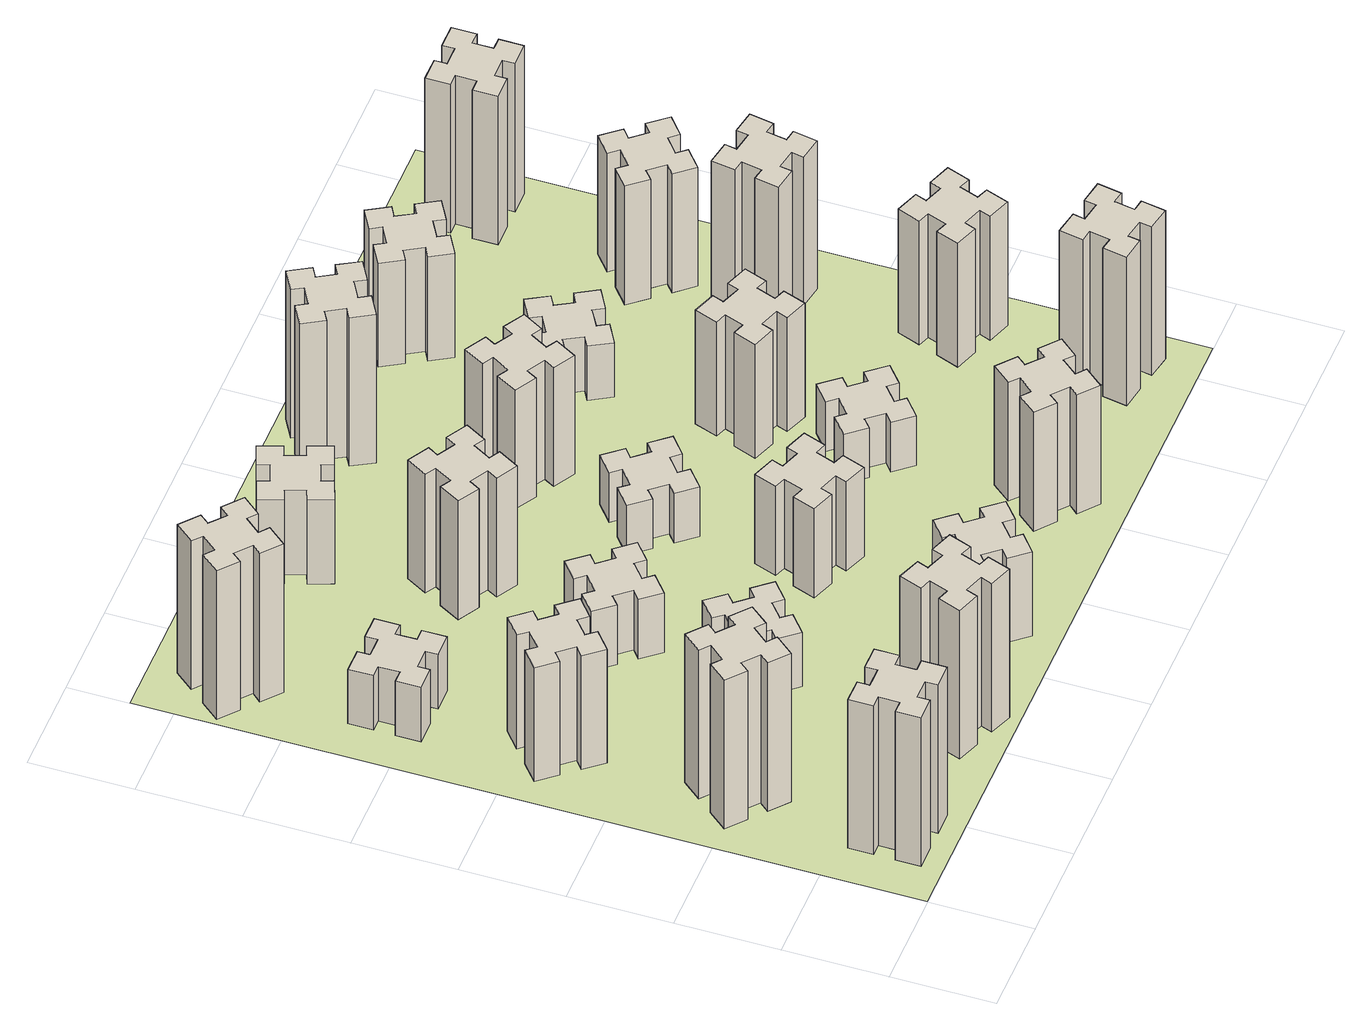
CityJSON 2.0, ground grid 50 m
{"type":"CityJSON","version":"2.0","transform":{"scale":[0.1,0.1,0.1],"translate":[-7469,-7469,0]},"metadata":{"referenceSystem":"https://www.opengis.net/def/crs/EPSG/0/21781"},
"CityObjects":{
"building1":{"type":"Building","attributes":{"class":"1000","function":"1000","usage":"1000","yearOfConstruction":2016,"roofType":"1000","measuredHeight":90,"storeysAboveGround":30,"storeysBelowGround":0},"geometry":[{"type":"Solid","lod":"1","boundaries":[[[[0,1,2,3,4,5,6,7,8,9,10,11,12,13,14,15,16,17,18,19]],[[17,16,20,21]],[[16,15,22,20]],[[15,14,23,22]],[[14,13,24,23]],[[13,12,25,24]],[[12,11,26,25]],[[11,10,27,26]],[[10,9,28,27]],[[9,8,29,28]],[[8,7,30,29]],[[7,6,31,30]],[[6,5,32,31]],[[5,4,33,32]],[[4,3,34,33]],[[3,2,35,34]],[[2,1,36,35]],[[1,0,37,36]],[[0,19,38,37]],[[19,18,39,38]],[[18,17,21,39]],[[24,25,26,27,28,29,30,31,32,33,34,35,36,37,38,39,21,20,22,23]]]]}]},
"building2":{"type":"Building","attributes":{"class":"1000","function":"1000","usage":"1000","yearOfConstruction":2016,"roofType":"1000","measuredHeight":90,"storeysAboveGround":30,"storeysBelowGround":0},"geometry":[{"type":"Solid","lod":"1","boundaries":[[[[40,41,42,43,44,45,46,47,48,49,50,51,52,53,54,55,56,57,58,59]],[[57,56,60,61]],[[56,55,62,60]],[[55,54,63,62]],[[54,53,64,63]],[[53,52,65,64]],[[52,51,66,65]],[[51,50,67,66]],[[50,49,68,67]],[[49,48,69,68]],[[48,47,70,69]],[[47,46,71,70]],[[46,45,72,71]],[[45,44,73,72]],[[44,43,74,73]],[[43,42,75,74]],[[42,41,76,75]],[[41,40,77,76]],[[40,59,78,77]],[[59,58,79,78]],[[58,57,61,79]],[[64,65,66,67,68,69,70,71,72,73,74,75,76,77,78,79,61,60,62,63]]]]}]},
"building3":{"type":"Building","attributes":{"class":"1000","function":"1000","usage":"1000","yearOfConstruction":2016,"roofType":"1000","measuredHeight":69,"storeysAboveGround":30,"storeysBelowGround":0},"geometry":[{"type":"Solid","lod":"1","boundaries":[[[[80,81,82,83,84,85,86,87,88,89,90,91,92,93,94,95,96,97,98,99]],[[97,96,100,101]],[[96,95,102,100]],[[95,94,103,102]],[[94,93,104,103]],[[93,92,105,104]],[[92,91,106,105]],[[91,90,107,106]],[[90,89,108,107]],[[89,88,109,108]],[[88,87,110,109]],[[87,86,111,110]],[[86,85,112,111]],[[85,84,113,112]],[[84,83,114,113]],[[83,82,115,114]],[[82,81,116,115]],[[81,80,117,116]],[[80,99,118,117]],[[99,98,119,118]],[[98,97,101,119]],[[104,105,106,107,108,109,110,111,112,113,114,115,116,117,118,119,101,100,102,103]]]]}]},
"building4":{"type":"Building","attributes":{"class":"1000","function":"1000","usage":"1000","yearOfConstruction":2016,"roofType":"1000","measuredHeight":33,"storeysAboveGround":30,"storeysBelowGround":0},"geometry":[{"type":"Solid","lod":"1","boundaries":[[[[120,121,122,123,124,125,126,127,128,129,130,131,132,133,134,135,136,137,138,139]],[[137,136,140,141]],[[136,135,142,140]],[[135,134,143,142]],[[134,133,144,143]],[[133,132,145,144]],[[132,131,146,145]],[[131,130,147,146]],[[130,129,148,147]],[[129,128,149,148]],[[128,127,150,149]],[[127,126,151,150]],[[126,125,152,151]],[[125,124,153,152]],[[124,123,154,153]],[[123,122,155,154]],[[122,121,156,155]],[[121,120,157,156]],[[120,139,158,157]],[[139,138,159,158]],[[138,137,141,159]],[[144,145,146,147,148,149,150,151,152,153,154,155,156,157,158,159,141,140,142,143]]]]}]},
"building5":{"type":"Building","attributes":{"class":"1000","function":"1000","usage":"1000","yearOfConstruction":2016,"roofType":"1000","measuredHeight":90,"storeysAboveGround":30,"storeysBelowGround":0},"geometry":[{"type":"Solid","lod":"1","boundaries":[[[[160,161,162,163,164,165,166,167,168,169,170,171,172,173,174,175,176,177,178,179]],[[177,176,180,181]],[[176,175,182,180]],[[175,174,183,182]],[[174,173,184,183]],[[173,172,185,184]],[[172,171,186,185]],[[171,170,187,186]],[[170,169,188,187]],[[169,168,189,188]],[[168,167,190,189]],[[167,166,191,190]],[[166,165,192,191]],[[165,164,193,192]],[[164,163,194,193]],[[163,162,195,194]],[[162,161,196,195]],[[161,160,197,196]],[[160,179,198,197]],[[179,178,199,198]],[[178,177,181,199]],[[184,185,186,187,188,189,190,191,192,193,194,195,196,197,198,199,181,180,182,183]]]]}]},
"building6":{"type":"Building","attributes":{"class":"1000","function":"1000","usage":"1000","yearOfConstruction":2016,"roofType":"1000","measuredHeight":90,"storeysAboveGround":30,"storeysBelowGround":0},"geometry":[{"type":"Solid","lod":"1","boundaries":[[[[200,201,202,203,204,205,206,207,208,209,210,211,212,213,214,215,216,217,218,219]],[[217,216,220,221]],[[216,215,222,220]],[[215,214,223,222]],[[214,213,224,223]],[[213,212,225,224]],[[212,211,226,225]],[[211,210,227,226]],[[210,209,228,227]],[[209,208,229,228]],[[208,207,230,229]],[[207,206,231,230]],[[206,205,232,231]],[[205,204,233,232]],[[204,203,234,233]],[[203,202,235,234]],[[202,201,236,235]],[[201,200,237,236]],[[200,219,238,237]],[[219,218,239,238]],[[218,217,221,239]],[[224,225,226,227,228,229,230,231,232,233,234,235,236,237,238,239,221,220,222,223]]]]}]},
"building7":{"type":"Building","attributes":{"class":"1000","function":"1000","usage":"1000","yearOfConstruction":2016,"roofType":"1000","measuredHeight":33,"storeysAboveGround":30,"storeysBelowGround":0},"geometry":[{"type":"Solid","lod":"1","boundaries":[[[[240,241,242,243,244,245,246,247,248,249,250,251,252,253,254,255,256,257,258,259]],[[257,256,260,261]],[[256,255,262,260]],[[255,254,263,262]],[[254,253,264,263]],[[253,252,265,264]],[[252,251,266,265]],[[251,250,267,266]],[[250,249,268,267]],[[249,248,269,268]],[[248,247,270,269]],[[247,246,271,270]],[[246,245,272,271]],[[245,244,273,272]],[[244,243,274,273]],[[243,242,275,274]],[[242,241,276,275]],[[241,240,277,276]],[[240,259,278,277]],[[259,258,279,278]],[[258,257,261,279]],[[264,265,266,267,268,269,270,271,272,273,274,275,276,277,278,279,261,260,262,263]]]]}]},
"building8":{"type":"Building","attributes":{"class":"1000","function":"1000","usage":"1000","yearOfConstruction":2016,"roofType":"1000","measuredHeight":36,"storeysAboveGround":30,"storeysBelowGround":0},"geometry":[{"type":"Solid","lod":"1","boundaries":[[[[280,281,282,283,284,285,286,287,288,289,290,291,292,293,294,295,296,297,298,299]],[[297,296,300,301]],[[296,295,302,300]],[[295,294,303,302]],[[294,293,304,303]],[[293,292,305,304]],[[292,291,306,305]],[[291,290,307,306]],[[290,289,308,307]],[[289,288,309,308]],[[288,287,310,309]],[[287,286,311,310]],[[286,285,312,311]],[[285,284,313,312]],[[284,283,314,313]],[[283,282,315,314]],[[282,281,316,315]],[[281,280,317,316]],[[280,299,318,317]],[[299,298,319,318]],[[298,297,301,319]],[[304,305,306,307,308,309,310,311,312,313,314,315,316,317,318,319,301,300,302,303]]]]}]},
"building9":{"type":"Building","attributes":{"class":"1000","function":"1000","usage":"1000","yearOfConstruction":2016,"roofType":"1000","measuredHeight":51,"storeysAboveGround":30,"storeysBelowGround":0},"geometry":[{"type":"Solid","lod":"1","boundaries":[[[[320,321,322,323,324,325,326,327,328,329,330,331,332,333,334,335,336,337,338,339]],[[337,336,340,341]],[[336,335,342,340]],[[335,334,343,342]],[[334,333,344,343]],[[333,332,345,344]],[[332,331,346,345]],[[331,330,347,346]],[[330,329,348,347]],[[329,328,349,348]],[[328,327,350,349]],[[327,326,351,350]],[[326,325,352,351]],[[325,324,353,352]],[[324,323,354,353]],[[323,322,355,354]],[[322,321,356,355]],[[321,320,357,356]],[[320,339,358,357]],[[339,338,359,358]],[[338,337,341,359]],[[344,345,346,347,348,349,350,351,352,353,354,355,356,357,358,359,341,340,342,343]]]]}]},
"building10":{"type":"Building","attributes":{"class":"1000","function":"1000","usage":"1000","yearOfConstruction":2016,"roofType":"1000","measuredHeight":72,"storeysAboveGround":30,"storeysBelowGround":0},"geometry":[{"type":"Solid","lod":"1","boundaries":[[[[360,361,362,363,364,365,366,367,368,369,370,371,372,373,374,375,376,377,378,379]],[[377,376,380,381]],[[376,375,382,380]],[[375,374,383,382]],[[374,373,384,383]],[[373,372,385,384]],[[372,371,386,385]],[[371,370,387,386]],[[370,369,388,387]],[[369,368,389,388]],[[368,367,390,389]],[[367,366,391,390]],[[366,365,392,391]],[[365,364,393,392]],[[364,363,394,393]],[[363,362,395,394]],[[362,361,396,395]],[[361,360,397,396]],[[360,379,398,397]],[[379,378,399,398]],[[378,377,381,399]],[[384,385,386,387,388,389,390,391,392,393,394,395,396,397,398,399,381,380,382,383]]]]}]},
"building11":{"type":"Building","attributes":{"class":"1000","function":"1000","usage":"1000","yearOfConstruction":2016,"roofType":"1000","measuredHeight":51,"storeysAboveGround":30,"storeysBelowGround":0},"geometry":[{"type":"Solid","lod":"1","boundaries":[[[[400,401,402,403,404,405,406,407,408,409,410,411,412,413,414,415,416,417,418,419]],[[417,416,420,421]],[[416,415,422,420]],[[415,414,423,422]],[[414,413,424,423]],[[413,412,425,424]],[[412,411,426,425]],[[411,410,427,426]],[[410,409,428,427]],[[409,408,429,428]],[[408,407,430,429]],[[407,406,431,430]],[[406,405,432,431]],[[405,404,433,432]],[[404,403,434,433]],[[403,402,435,434]],[[402,401,436,435]],[[401,400,437,436]],[[400,419,438,437]],[[419,418,439,438]],[[418,417,421,439]],[[424,425,426,427,428,429,430,431,432,433,434,435,436,437,438,439,421,420,422,423]]]]}]},
"building12":{"type":"Building","attributes":{"class":"1000","function":"1000","usage":"1000","yearOfConstruction":2016,"roofType":"1000","measuredHeight":54,"storeysAboveGround":30,"storeysBelowGround":0},"geometry":[{"type":"Solid","lod":"1","boundaries":[[[[440,441,442,443,444,445,446,447,448,449,450,451,452,453,454,455,456,457,458,459]],[[457,456,460,461]],[[456,455,462,460]],[[455,454,463,462]],[[454,453,464,463]],[[453,452,465,464]],[[452,451,466,465]],[[451,450,467,466]],[[450,449,468,467]],[[449,448,469,468]],[[448,447,470,469]],[[447,446,471,470]],[[446,445,472,471]],[[445,444,473,472]],[[444,443,474,473]],[[443,442,475,474]],[[442,441,476,475]],[[441,440,477,476]],[[440,459,478,477]],[[459,458,479,478]],[[458,457,461,479]],[[464,465,466,467,468,469,470,471,472,473,474,475,476,477,478,479,461,460,462,463]]]]}]},
"building13":{"type":"Building","attributes":{"class":"1000","function":"1000","usage":"1000","yearOfConstruction":2016,"roofType":"1000","measuredHeight":30,"storeysAboveGround":30,"storeysBelowGround":0},"geometry":[{"type":"Solid","lod":"1","boundaries":[[[[480,481,482,483,484,485,486,487,488,489,490,491,492,493,494,495,496,497,498,499]],[[497,496,500,501]],[[496,495,502,500]],[[495,494,503,502]],[[494,493,504,503]],[[493,492,505,504]],[[492,491,506,505]],[[491,490,507,506]],[[490,489,508,507]],[[489,488,509,508]],[[488,487,510,509]],[[487,486,511,510]],[[486,485,512,511]],[[485,484,513,512]],[[484,483,514,513]],[[483,482,515,514]],[[482,481,516,515]],[[481,480,517,516]],[[480,499,518,517]],[[499,498,519,518]],[[498,497,501,519]],[[504,505,506,507,508,509,510,511,512,513,514,515,516,517,518,519,501,500,502,503]]]]}]},
"building14":{"type":"Building","attributes":{"class":"1000","function":"1000","usage":"1000","yearOfConstruction":2016,"roofType":"1000","measuredHeight":72,"storeysAboveGround":30,"storeysBelowGround":0},"geometry":[{"type":"Solid","lod":"1","boundaries":[[[[520,521,522,523,524,525,526,527,528,529,530,531,532,533,534,535,536,537,538,539]],[[537,536,540,541]],[[536,535,542,540]],[[535,534,543,542]],[[534,533,544,543]],[[533,532,545,544]],[[532,531,546,545]],[[531,530,547,546]],[[530,529,548,547]],[[529,528,549,548]],[[528,527,550,549]],[[527,526,551,550]],[[526,525,552,551]],[[525,524,553,552]],[[524,523,554,553]],[[523,522,555,554]],[[522,521,556,555]],[[521,520,557,556]],[[520,539,558,557]],[[539,538,559,558]],[[538,537,541,559]],[[544,545,546,547,548,549,550,551,552,553,554,555,556,557,558,559,541,540,542,543]]]]}]},
"building15":{"type":"Building","attributes":{"class":"1000","function":"1000","usage":"1000","yearOfConstruction":2016,"roofType":"1000","measuredHeight":72,"storeysAboveGround":30,"storeysBelowGround":0},"geometry":[{"type":"Solid","lod":"1","boundaries":[[[[560,561,562,563,564,565,566,567,568,569,570,571,572,573,574,575,576,577,578,579]],[[577,576,580,581]],[[576,575,582,580]],[[575,574,583,582]],[[574,573,584,583]],[[573,572,585,584]],[[572,571,586,585]],[[571,570,587,586]],[[570,569,588,587]],[[569,568,589,588]],[[568,567,590,589]],[[567,566,591,590]],[[566,565,592,591]],[[565,564,593,592]],[[564,563,594,593]],[[563,562,595,594]],[[562,561,596,595]],[[561,560,597,596]],[[560,579,598,597]],[[579,578,599,598]],[[578,577,581,599]],[[584,585,586,587,588,589,590,591,592,593,594,595,596,597,598,599,581,580,582,583]]]]}]},
"building16":{"type":"Building","attributes":{"class":"1000","function":"1000","usage":"1000","yearOfConstruction":2016,"roofType":"1000","measuredHeight":90,"storeysAboveGround":30,"storeysBelowGround":0},"geometry":[{"type":"Solid","lod":"1","boundaries":[[[[600,601,602,603,604,605,606,607,608,609,610,611,612,613,614,615,616,617,618,619]],[[617,616,620,621]],[[616,615,622,620]],[[615,614,623,622]],[[614,613,624,623]],[[613,612,625,624]],[[612,611,626,625]],[[611,610,627,626]],[[610,609,628,627]],[[609,608,629,628]],[[608,607,630,629]],[[607,606,631,630]],[[606,605,632,631]],[[605,604,633,632]],[[604,603,634,633]],[[603,602,635,634]],[[602,601,636,635]],[[601,600,637,636]],[[600,619,638,637]],[[619,618,639,638]],[[618,617,621,639]],[[624,625,626,627,628,629,630,631,632,633,634,635,636,637,638,639,621,620,622,623]]]]}]},
"building17":{"type":"Building","attributes":{"class":"1000","function":"1000","usage":"1000","yearOfConstruction":2016,"roofType":"1000","measuredHeight":30,"storeysAboveGround":30,"storeysBelowGround":0},"geometry":[{"type":"Solid","lod":"1","boundaries":[[[[640,641,642,643,644,645,646,647,648,649,650,651,652,653,654,655,656,657,658,659]],[[657,656,660,661]],[[656,655,662,660]],[[655,654,663,662]],[[654,653,664,663]],[[653,652,665,664]],[[652,651,666,665]],[[651,650,667,666]],[[650,649,668,667]],[[649,648,669,668]],[[648,647,670,669]],[[647,646,671,670]],[[646,645,672,671]],[[645,644,673,672]],[[644,643,674,673]],[[643,642,675,674]],[[642,641,676,675]],[[641,640,677,676]],[[640,659,678,677]],[[659,658,679,678]],[[658,657,661,679]],[[664,665,666,667,668,669,670,671,672,673,674,675,676,677,678,679,661,660,662,663]]]]}]},
"building18":{"type":"Building","attributes":{"class":"1000","function":"1000","usage":"1000","yearOfConstruction":2016,"roofType":"1000","measuredHeight":69,"storeysAboveGround":30,"storeysBelowGround":0},"geometry":[{"type":"Solid","lod":"1","boundaries":[[[[680,681,682,683,684,685,686,687,688,689,690,691,692,693,694,695,696,697,698,699]],[[697,696,700,701]],[[696,695,702,700]],[[695,694,703,702]],[[694,693,704,703]],[[693,692,705,704]],[[692,691,706,705]],[[691,690,707,706]],[[690,689,708,707]],[[689,688,709,708]],[[688,687,710,709]],[[687,686,711,710]],[[686,685,712,711]],[[685,684,713,712]],[[684,683,714,713]],[[683,682,715,714]],[[682,681,716,715]],[[681,680,717,716]],[[680,699,718,717]],[[699,698,719,718]],[[698,697,701,719]],[[704,705,706,707,708,709,710,711,712,713,714,715,716,717,718,719,701,700,702,703]]]]}]},
"building19":{"type":"Building","attributes":{"class":"1000","function":"1000","usage":"1000","yearOfConstruction":2016,"roofType":"1000","measuredHeight":33,"storeysAboveGround":30,"storeysBelowGround":0},"geometry":[{"type":"Solid","lod":"1","boundaries":[[[[720,721,722,723,724,725,726,727,728,729,730,731,732,733,734,735,736,737,738,739]],[[737,736,740,741]],[[736,735,742,740]],[[735,734,743,742]],[[734,733,744,743]],[[733,732,745,744]],[[732,731,746,745]],[[731,730,747,746]],[[730,729,748,747]],[[729,728,749,748]],[[728,727,750,749]],[[727,726,751,750]],[[726,725,752,751]],[[725,724,753,752]],[[724,723,754,753]],[[723,722,755,754]],[[722,721,756,755]],[[721,720,757,756]],[[720,739,758,757]],[[739,738,759,758]],[[738,737,741,759]],[[744,745,746,747,748,749,750,751,752,753,754,755,756,757,758,759,741,740,742,743]]]]}]},
"building20":{"type":"Building","attributes":{"class":"1000","function":"1000","usage":"1000","yearOfConstruction":2016,"roofType":"1000","measuredHeight":90,"storeysAboveGround":30,"storeysBelowGround":0},"geometry":[{"type":"Solid","lod":"1","boundaries":[[[[760,761,762,763,764,765,766,767,768,769,770,771,772,773,774,775,776,777,778,779]],[[777,776,780,781]],[[776,775,782,780]],[[775,774,783,782]],[[774,773,784,783]],[[773,772,785,784]],[[772,771,786,785]],[[771,770,787,786]],[[770,769,788,787]],[[769,768,789,788]],[[768,767,790,789]],[[767,766,791,790]],[[766,765,792,791]],[[765,764,793,792]],[[764,763,794,793]],[[763,762,795,794]],[[762,761,796,795]],[[761,760,797,796]],[[760,779,798,797]],[[779,778,799,798]],[[778,777,781,799]],[[784,785,786,787,788,789,790,791,792,793,794,795,796,797,798,799,781,780,782,783]]]]}]},
"building21":{"type":"Building","attributes":{"class":"1000","function":"1000","usage":"1000","yearOfConstruction":2016,"roofType":"1000","measuredHeight":63,"storeysAboveGround":30,"storeysBelowGround":0},"geometry":[{"type":"Solid","lod":"1","boundaries":[[[[800,801,802,803,804,805,806,807,808,809,810,811,812,813,814,815,816,817,818,819]],[[817,816,820,821]],[[816,815,822,820]],[[815,814,823,822]],[[814,813,824,823]],[[813,812,825,824]],[[812,811,826,825]],[[811,810,827,826]],[[810,809,828,827]],[[809,808,829,828]],[[808,807,830,829]],[[807,806,831,830]],[[806,805,832,831]],[[805,804,833,832]],[[804,803,834,833]],[[803,802,835,834]],[[802,801,836,835]],[[801,800,837,836]],[[800,819,838,837]],[[819,818,839,838]],[[818,817,821,839]],[[824,825,826,827,828,829,830,831,832,833,834,835,836,837,838,839,821,820,822,823]]]]}]},
"building22":{"type":"Building","attributes":{"class":"1000","function":"1000","usage":"1000","yearOfConstruction":2016,"roofType":"1000","measuredHeight":75,"storeysAboveGround":30,"storeysBelowGround":0},"geometry":[{"type":"Solid","lod":"1","boundaries":[[[[840,841,842,843,844,845,846,847,848,849,850,851,852,853,854,855,856,857,858,859]],[[857,856,860,861]],[[856,855,862,860]],[[855,854,863,862]],[[854,853,864,863]],[[853,852,865,864]],[[852,851,866,865]],[[851,850,867,866]],[[850,849,868,867]],[[849,848,869,868]],[[848,847,870,869]],[[847,846,871,870]],[[846,845,872,871]],[[845,844,873,872]],[[844,843,874,873]],[[843,842,875,874]],[[842,841,876,875]],[[841,840,877,876]],[[840,859,878,877]],[[859,858,879,878]],[[858,857,861,879]],[[864,865,866,867,868,869,870,871,872,873,874,875,876,877,878,879,861,860,862,863]]]]}]},
"building23":{"type":"Building","attributes":{"class":"1000","function":"1000","usage":"1000","yearOfConstruction":2016,"roofType":"1000","measuredHeight":90,"storeysAboveGround":30,"storeysBelowGround":0},"geometry":[{"type":"Solid","lod":"1","boundaries":[[[[880,881,882,883,884,885,886,887,888,889,890,891,892,893,894,895,896,897,898,899]],[[897,896,900,901]],[[896,895,902,900]],[[895,894,903,902]],[[894,893,904,903]],[[893,892,905,904]],[[892,891,906,905]],[[891,890,907,906]],[[890,889,908,907]],[[889,888,909,908]],[[888,887,910,909]],[[887,886,911,910]],[[886,885,912,911]],[[885,884,913,912]],[[884,883,914,913]],[[883,882,915,914]],[[882,881,916,915]],[[881,880,917,916]],[[880,899,918,917]],[[899,898,919,918]],[[898,897,901,919]],[[904,905,906,907,908,909,910,911,912,913,914,915,916,917,918,919,901,900,902,903]]]]}]},
"building24":{"type":"Building","attributes":{"class":"1000","function":"1000","usage":"1000","yearOfConstruction":2016,"roofType":"1000","measuredHeight":72,"storeysAboveGround":30,"storeysBelowGround":0},"geometry":[{"type":"Solid","lod":"1","boundaries":[[[[920,921,922,923,924,925,926,927,928,929,930,931,932,933,934,935,936,937,938,939]],[[937,936,940,941]],[[936,935,942,940]],[[935,934,943,942]],[[934,933,944,943]],[[933,932,945,944]],[[932,931,946,945]],[[931,930,947,946]],[[930,929,948,947]],[[929,928,949,948]],[[928,927,950,949]],[[927,926,951,950]],[[926,925,952,951]],[[925,924,953,952]],[[924,923,954,953]],[[923,922,955,954]],[[922,921,956,955]],[[921,920,957,956]],[[920,939,958,957]],[[939,938,959,958]],[[938,937,941,959]],[[944,945,946,947,948,949,950,951,952,953,954,955,956,957,958,959,941,940,942,943]]]]}]},
"building25":{"type":"Building","attributes":{"class":"1000","function":"1000","usage":"1000","yearOfConstruction":2016,"roofType":"1000","measuredHeight":90,"storeysAboveGround":30,"storeysBelowGround":0},"geometry":[{"type":"Solid","lod":"1","boundaries":[[[[960,961,962,963,964,965,966,967,968,969,970,971,972,973,974,975,976,977,978,979]],[[977,976,980,981]],[[976,975,982,980]],[[975,974,983,982]],[[974,973,984,983]],[[973,972,985,984]],[[972,971,986,985]],[[971,970,987,986]],[[970,969,988,987]],[[969,968,989,988]],[[968,967,990,989]],[[967,966,991,990]],[[966,965,992,991]],[[965,964,993,992]],[[964,963,994,993]],[[963,962,995,994]],[[962,961,996,995]],[[961,960,997,996]],[[960,979,998,997]],[[979,978,999,998]],[[978,977,981,999]],[[984,985,986,987,988,989,990,991,992,993,994,995,996,997,998,999,981,980,982,983]]]]}]},
"landuse1":{"type":"LandUse","attributes":{"name":"plot1","function":"1010"},"geometry":[{"type":"MultiSurface","lod":"1","boundaries":[[[1000,1001,1002,1003]]]}]}
},
"vertices":[
[265,325,0],[265,225,0],[205,225,0],[205,105,0],[325,105,0],[325,165,0],[425,165,0],[425,105,0],[545,105,0],[545,225,0],[485,225,0],[485,325,0],[545,325,0],[545,445,0],[425,445,0],[425,385,0],[325,385,0],[325,445,0],[205,445,0],[205,325,0],[325,385,900],[325,445,900],[425,385,900],[425,445,900],[545,445,900],[545,325,900],[485,325,900],[485,225,900],[545,225,900],[545,105,900],[425,105,900],[425,165,900],[325,165,900],[325,105,900],[205,105,900],[205,225,900],[265,225,900],[265,325,900],[205,325,900],[205,445,900],
[484,1067,0],[408,1132,0],[446,1178,0],[354,1255,0],[277,1163,0],[323,1124,0],[259,1048,0],[213,1086,0],[136,994,0],[228,917,0],[266,963,0],[343,899,0],[304,853,0],[396,776,0],[473,868,0],[427,906,0],[492,983,0],[538,944,0],[615,1036,0],[523,1113,0],[492,983,900],[538,944,900],[427,906,900],[473,868,900],[396,776,900],[304,853,900],[343,899,900],[266,963,900],[228,917,900],[136,994,900],[213,1086,900],[259,1048,900],[323,1124,900],[277,1163,900],[354,1255,900],[446,1178,900],[408,1132,900],[484,1067,900],[523,1113,900],[615,1036,900],
[492,1888,0],[427,1964,0],[473,2003,0],[396,2095,0],[304,2018,0],[343,1972,0],[266,1907,0],[228,1953,0],[136,1876,0],[213,1784,0],[259,1823,0],[323,1746,0],[277,1708,0],[354,1616,0],[446,1693,0],[408,1739,0],[484,1803,0],[523,1757,0],[615,1834,0],[538,1926,0],[484,1803,690],[523,1757,690],[408,1739,690],[446,1693,690],[354,1616,690],[277,1708,690],[323,1746,690],[259,1823,690],[213,1784,690],[136,1876,690],[228,1953,690],[266,1907,690],[343,1972,690],[304,2018,690],[396,2095,690],[473,2003,690],[427,1964,690],[492,1888,690],[538,1926,690],[615,1834,690],
[485,2545,0],[485,2645,0],[545,2645,0],[545,2765,0],[425,2765,0],[425,2705,0],[325,2705,0],[325,2765,0],[205,2765,0],[205,2645,0],[265,2645,0],[265,2545,0],[205,2545,0],[205,2425,0],[325,2425,0],[325,2485,0],[425,2485,0],[425,2425,0],[545,2425,0],[545,2545,0],[425,2485,330],[425,2425,330],[325,2485,330],[325,2425,330],[205,2425,330],[205,2545,330],[265,2545,330],[265,2645,330],[205,2645,330],[205,2765,330],[325,2765,330],[325,2705,330],[425,2705,330],[425,2765,330],[545,2765,330],[545,2645,330],[485,2645,330],[485,2545,330],[545,2545,330],[545,2425,330],
[1029,360,0],[995,266,0],[939,287,0],[897,174,0],[1010,133,0],[1031,189,0],[1125,155,0],[1104,99,0],[1217,57,0],[1258,170,0],[1202,191,0],[1236,285,0],[1292,264,0],[1333,377,0],[1220,418,0],[1200,362,0],[1106,396,0],[1127,452,0],[1014,493,0],[973,380,0],[1106,396,900],[1127,452,900],[1200,362,900],[1220,418,900],[1333,377,900],[1292,264,900],[1236,285,900],[1202,191,900],[1258,170,900],[1217,57,900],[1104,99,900],[1125,155,900],[1031,189,900],[1010,133,900],[897,174,900],[939,287,900],[995,266,900],[1029,360,900],[973,380,900],[1014,493,900],
[384,3387,0],[308,3452,0],[346,3498,0],[254,3575,0],[177,3483,0],[223,3444,0],[159,3368,0],[113,3406,0],[36,3314,0],[128,3237,0],[166,3283,0],[243,3219,0],[204,3173,0],[296,3096,0],[373,3188,0],[327,3226,0],[392,3303,0],[438,3264,0],[515,3356,0],[423,3433,0],[392,3303,900],[438,3264,900],[327,3226,900],[373,3188,900],[296,3096,900],[204,3173,900],[243,3219,900],[166,3283,900],[128,3237,900],[36,3314,900],[113,3406,900],[159,3368,900],[223,3444,900],[177,3483,900],[254,3575,900],[346,3498,900],[308,3452,900],[384,3387,900],[423,3433,900],[515,3356,900],
[1083,1332,0],[1006,1267,0],[968,1313,0],[876,1236,0],[953,1144,0],[999,1183,0],[1063,1106,0],[1017,1068,0],[1094,976,0],[1186,1053,0],[1148,1099,0],[1224,1163,0],[1263,1117,0],[1355,1194,0],[1278,1286,0],[1232,1248,0],[1167,1324,0],[1213,1363,0],[1136,1455,0],[1044,1378,0],[1167,1324,330],[1213,1363,330],[1232,1248,330],[1278,1286,330],[1355,1194,330],[1263,1117,330],[1224,1163,330],[1148,1099,330],[1186,1053,330],[1094,976,330],[1017,1068,330],[1063,1106,330],[999,1183,330],[953,1144,330],[876,1236,330],[968,1313,330],[1006,1267,330],[1083,1332,330],[1044,1378,330],[1136,1455,330],
[1083,1972,0],[1006,1907,0],[968,1953,0],[876,1876,0],[953,1784,0],[999,1823,0],[1063,1746,0],[1017,1708,0],[1094,1616,0],[1186,1693,0],[1148,1739,0],[1224,1803,0],[1263,1757,0],[1355,1834,0],[1278,1926,0],[1232,1888,0],[1167,1964,0],[1213,2003,0],[1136,2095,0],[1044,2018,0],[1167,1964,360],[1213,2003,360],[1232,1888,360],[1278,1926,360],[1355,1834,360],[1263,1757,360],[1224,1803,360],[1148,1739,360],[1186,1693,360],[1094,1616,360],[1017,1708,360],[1063,1746,360],[999,1823,360],[953,1784,360],[876,1876,360],[968,1953,360],[1006,1907,360],[1083,1972,360],[1044,2018,360],[1136,2095,360],
[1639,343,0],[1703,266,0],[1657,228,0],[1734,136,0],[1826,213,0],[1788,259,0],[1864,323,0],[1903,277,0],[1995,354,0],[1918,446,0],[1872,408,0],[1807,484,0],[1853,523,0],[1776,615,0],[1684,538,0],[1723,492,0],[1646,427,0],[1608,473,0],[1516,396,0],[1593,304,0],[1646,427,510],[1608,473,510],[1723,492,510],[1684,538,510],[1776,615,510],[1853,523,510],[1807,484,510],[1872,408,510],[1918,446,510],[1995,354,510],[1903,277,510],[1864,323,510],[1788,259,510],[1826,213,510],[1734,136,510],[1657,228,510],[1703,266,510],[1639,343,510],[1593,304,510],[1516,396,510],
[1314,2666,0],[1227,2716,0],[1257,2768,0],[1153,2828,0],[1093,2724,0],[1145,2694,0],[1095,2607,0],[1043,2637,0],[983,2533,0],[1087,2473,0],[1117,2525,0],[1204,2475,0],[1174,2423,0],[1278,2363,0],[1338,2467,0],[1286,2497,0],[1336,2584,0],[1388,2554,0],[1448,2658,0],[1344,2718,0],[1336,2584,720],[1388,2554,720],[1286,2497,720],[1338,2467,720],[1278,2363,720],[1174,2423,720],[1204,2475,720],[1117,2525,720],[1087,2473,720],[983,2533,720],[1043,2637,720],[1095,2607,720],[1145,2694,720],[1093,2724,720],[1153,2828,720],[1257,2768,720],[1227,2716,720],[1314,2666,720],[1344,2718,720],[1448,2658,720],
[1125,3456,0],[1031,3422,0],[1010,3478,0],[897,3437,0],[939,3324,0],[995,3345,0],[1029,3251,0],[973,3230,0],[1014,3117,0],[1127,3159,0],[1106,3215,0],[1200,3249,0],[1220,3193,0],[1333,3234,0],[1292,3347,0],[1236,3326,0],[1202,3420,0],[1258,3440,0],[1217,3553,0],[1104,3512,0],[1202,3420,510],[1258,3440,510],[1236,3326,510],[1292,3347,510],[1333,3234,510],[1220,3193,510],[1200,3249,510],[1106,3215,510],[1127,3159,510],[1014,3117,510],[973,3230,510],[1029,3251,510],[995,3345,510],[939,3324,510],[897,3437,510],[1010,3478,510],[1031,3422,510],[1125,3456,510],[1104,3512,510],[1217,3553,510],
[1769,1300,0],[1735,1206,0],[1679,1227,0],[1637,1114,0],[1750,1073,0],[1771,1129,0],[1865,1095,0],[1844,1039,0],[1957,997,0],[1998,1110,0],[1942,1131,0],[1976,1225,0],[2032,1204,0],[2073,1317,0],[1960,1358,0],[1940,1302,0],[1846,1336,0],[1867,1392,0],[1754,1433,0],[1713,1320,0],[1846,1336,540],[1867,1392,540],[1940,1302,540],[1960,1358,540],[2073,1317,540],[2032,1204,540],[1976,1225,540],[1942,1131,540],[1998,1110,540],[1957,997,540],[1844,1039,540],[1865,1095,540],[1771,1129,540],[1750,1073,540],[1637,1114,540],[1679,1227,540],[1735,1206,540],[1769,1300,540],[1713,1320,540],[1754,1433,540],
[1972,1988,0],[1907,2064,0],[1953,2103,0],[1876,2195,0],[1784,2118,0],[1823,2072,0],[1746,2007,0],[1708,2053,0],[1616,1976,0],[1693,1884,0],[1739,1923,0],[1803,1846,0],[1757,1808,0],[1834,1716,0],[1926,1793,0],[1888,1839,0],[1964,1903,0],[2003,1857,0],[2095,1934,0],[2018,2026,0],[1964,1903,300],[2003,1857,300],[1888,1839,300],[1926,1793,300],[1834,1716,300],[1757,1808,300],[1803,1846,300],[1739,1923,300],[1693,1884,300],[1616,1976,300],[1708,2053,300],[1746,2007,300],[1823,2072,300],[1784,2118,300],[1876,2195,300],[1953,2103,300],[1907,2064,300],[1972,1988,300],[2018,2026,300],[2095,1934,300],
[2486,323,0],[2563,259,0],[2524,213,0],[2616,136,0],[2693,228,0],[2647,266,0],[2712,343,0],[2758,304,0],[2835,396,0],[2743,473,0],[2704,427,0],[2628,492,0],[2666,538,0],[2574,615,0],[2497,523,0],[2543,484,0],[2479,408,0],[2433,446,0],[2356,354,0],[2448,277,0],[2479,408,720],[2433,446,720],[2543,484,720],[2497,523,720],[2574,615,720],[2666,538,720],[2628,492,720],[2704,427,720],[2743,473,720],[2835,396,720],[2758,304,720],[2712,343,720],[2647,266,720],[2693,228,720],[2616,136,720],[2524,213,720],[2563,259,720],[2486,323,720],[2448,277,720],[2356,354,720],
[2026,2497,0],[2076,2584,0],[2128,2554,0],[2188,2658,0],[2084,2718,0],[2054,2666,0],[1967,2716,0],[1997,2768,0],[1893,2828,0],[1833,2724,0],[1885,2694,0],[1835,2607,0],[1783,2637,0],[1723,2533,0],[1827,2473,0],[1857,2525,0],[1944,2475,0],[1914,2423,0],[2018,2363,0],[2078,2467,0],[1944,2475,720],[1914,2423,720],[1857,2525,720],[1827,2473,720],[1723,2533,720],[1783,2637,720],[1835,2607,720],[1885,2694,720],[1833,2724,720],[1893,2828,720],[1997,2768,720],[1967,2716,720],[2054,2666,720],[2084,2718,720],[2188,2658,720],[2128,2554,720],[2076,2584,720],[2026,2497,720],[2078,2467,720],[2018,2363,720],
[1844,3556,0],[1757,3506,0],[1727,3558,0],[1623,3498,0],[1683,3394,0],[1735,3424,0],[1785,3337,0],[1733,3307,0],[1793,3203,0],[1897,3263,0],[1867,3315,0],[1954,3365,0],[1984,3313,0],[2088,3373,0],[2028,3477,0],[1976,3447,0],[1926,3534,0],[1978,3564,0],[1918,3668,0],[1814,3608,0],[1926,3534,900],[1978,3564,900],[1976,3447,900],[2028,3477,900],[2088,3373,900],[1984,3313,900],[1954,3365,900],[1867,3315,900],[1897,3263,900],[1793,3203,900],[1733,3307,900],[1785,3337,900],[1735,3424,900],[1683,3394,900],[1623,3498,900],[1727,3558,900],[1757,3506,900],[1844,3556,900],[1814,3608,900],[1918,3668,900],
[2628,1099,0],[2704,1163,0],[2743,1117,0],[2835,1194,0],[2758,1286,0],[2712,1248,0],[2647,1324,0],[2693,1363,0],[2616,1455,0],[2524,1378,0],[2563,1332,0],[2486,1267,0],[2448,1313,0],[2356,1236,0],[2433,1144,0],[2479,1183,0],[2543,1106,0],[2497,1068,0],[2574,976,0],[2666,1053,0],[2543,1106,300],[2497,1068,300],[2479,1183,300],[2433,1144,300],[2356,1236,300],[2448,1313,300],[2486,1267,300],[2563,1332,300],[2524,1378,300],[2616,1455,300],[2693,1363,300],[2647,1324,300],[2712,1248,300],[2758,1286,300],[2835,1194,300],[2743,1117,300],[2704,1163,300],[2628,1099,300],[2666,1053,300],[2574,976,300],
[2682,1671,0],[2716,1765,0],[2772,1744,0],[2813,1857,0],[2700,1898,0],[2680,1842,0],[2586,1876,0],[2607,1932,0],[2494,1973,0],[2453,1860,0],[2509,1840,0],[2475,1746,0],[2419,1767,0],[2377,1654,0],[2490,1613,0],[2511,1669,0],[2605,1635,0],[2584,1579,0],[2697,1537,0],[2738,1650,0],[2605,1635,690],[2584,1579,690],[2511,1669,690],[2490,1613,690],[2377,1654,690],[2419,1767,690],[2475,1746,690],[2509,1840,690],[2453,1860,690],[2494,1973,690],[2607,1932,690],[2586,1876,690],[2680,1842,690],[2700,1898,690],[2813,1857,690],[2772,1744,690],[2716,1765,690],[2682,1671,690],[2738,1650,690],[2697,1537,690],
[2475,2584,0],[2525,2497,0],[2473,2467,0],[2533,2363,0],[2637,2423,0],[2607,2475,0],[2694,2525,0],[2724,2473,0],[2828,2533,0],[2768,2637,0],[2716,2607,0],[2666,2694,0],[2718,2724,0],[2658,2828,0],[2554,2768,0],[2584,2716,0],[2497,2666,0],[2467,2718,0],[2363,2658,0],[2423,2554,0],[2497,2666,330],[2467,2718,330],[2584,2716,330],[2554,2768,330],[2658,2828,330],[2718,2724,330],[2666,2694,330],[2716,2607,330],[2768,2637,330],[2828,2533,330],[2724,2473,330],[2694,2525,330],[2607,2475,330],[2637,2423,330],[2533,2363,330],[2473,2467,330],[2525,2497,330],[2475,2584,330],[2423,2554,330],[2363,2658,330],
[3504,475,0],[3405,492,0],[3416,551,0],[3297,572,0],[3277,454,0],[3336,444,0],[3318,345,0],[3259,356,0],[3238,237,0],[3357,217,0],[3367,276,0],[3465,258,0],[3455,199,0],[3573,178,0],[3594,297,0],[3535,307,0],[3552,405,0],[3611,395,0],[3632,513,0],[3514,534,0],[3552,405,900],[3611,395,900],[3535,307,900],[3594,297,900],[3573,178,900],[3455,199,900],[3465,258,900],[3367,276,900],[3357,217,900],[3238,237,900],[3259,356,900],[3318,345,900],[3336,444,900],[3277,454,900],[3297,572,900],[3416,551,900],[3405,492,900],[3504,475,900],[3514,534,900],[3632,513,900],
[2716,3347,0],[2666,3434,0],[2718,3464,0],[2658,3568,0],[2554,3508,0],[2584,3456,0],[2497,3406,0],[2467,3458,0],[2363,3398,0],[2423,3294,0],[2475,3324,0],[2525,3237,0],[2473,3207,0],[2533,3103,0],[2637,3163,0],[2607,3215,0],[2694,3265,0],[2724,3213,0],[2828,3273,0],[2768,3377,0],[2694,3265,630],[2724,3213,630],[2607,3215,630],[2637,3163,630],[2533,3103,630],[2473,3207,630],[2525,3237,630],[2475,3324,630],[2423,3294,630],[2363,3398,630],[2467,3458,630],[2497,3406,630],[2584,3456,630],[2554,3508,630],[2658,3568,630],[2718,3464,630],[2666,3434,630],[2716,3347,630],[2768,3377,630],[2828,3273,630],
[3351,1029,0],[3445,995,0],[3424,939,0],[3537,897,0],[3578,1010,0],[3522,1031,0],[3556,1125,0],[3612,1104,0],[3653,1217,0],[3540,1258,0],[3520,1202,0],[3426,1236,0],[3447,1292,0],[3334,1333,0],[3293,1220,0],[3349,1200,0],[3315,1106,0],[3259,1127,0],[3217,1014,0],[3330,973,0],[3315,1106,750],[3259,1127,750],[3349,1200,750],[3293,1220,750],[3334,1333,750],[3447,1292,750],[3426,1236,750],[3520,1202,750],[3540,1258,750],[3653,1217,750],[3612,1104,750],[3556,1125,750],[3522,1031,750],[3578,1010,750],[3537,897,750],[3424,939,750],[3445,995,750],[3351,1029,750],[3330,973,750],[3217,1014,750],
[3267,1856,0],[3365,1838,0],[3355,1779,0],[3473,1758,0],[3494,1877,0],[3435,1887,0],[3452,1985,0],[3511,1975,0],[3532,2093,0],[3414,2114,0],[3404,2055,0],[3305,2072,0],[3316,2131,0],[3197,2152,0],[3177,2034,0],[3236,2024,0],[3218,1925,0],[3159,1936,0],[3138,1817,0],[3257,1797,0],[3218,1925,900],[3159,1936,900],[3236,2024,900],[3177,2034,900],[3197,2152,900],[3316,2131,900],[3305,2072,900],[3404,2055,900],[3414,2114,900],[3532,2093,900],[3511,1975,900],[3452,1985,900],[3435,1887,900],[3494,1877,900],[3473,1758,900],[3355,1779,900],[3365,1838,900],[3267,1856,900],[3257,1797,900],[3138,1817,900],
[3219,2463,0],[3283,2386,0],[3237,2348,0],[3314,2256,0],[3406,2333,0],[3368,2379,0],[3444,2443,0],[3483,2397,0],[3575,2474,0],[3498,2566,0],[3452,2528,0],[3387,2604,0],[3433,2643,0],[3356,2735,0],[3264,2658,0],[3303,2612,0],[3226,2547,0],[3188,2593,0],[3096,2516,0],[3173,2424,0],[3226,2547,720],[3188,2593,720],[3303,2612,720],[3264,2658,720],[3356,2735,720],[3433,2643,720],[3387,2604,720],[3452,2528,720],[3498,2566,720],[3575,2474,720],[3483,2397,720],[3444,2443,720],[3368,2379,720],[3406,2333,720],[3314,2256,720],[3237,2348,720],[3283,2386,720],[3219,2463,720],[3173,2424,720],[3096,2516,720],
[3385,3225,0],[3485,3225,0],[3485,3165,0],[3605,3165,0],[3605,3285,0],[3545,3285,0],[3545,3385,0],[3605,3385,0],[3605,3505,0],[3485,3505,0],[3485,3445,0],[3385,3445,0],[3385,3505,0],[3265,3505,0],[3265,3385,0],[3325,3385,0],[3325,3285,0],[3265,3285,0],[3265,3165,0],[3385,3165,0],[3325,3285,900],[3265,3285,900],[3325,3385,900],[3265,3385,900],[3265,3505,900],[3385,3505,900],[3385,3445,900],[3485,3445,900],[3485,3505,900],[3605,3505,900],[3605,3385,900],[3545,3385,900],[3545,3285,900],[3605,3285,900],[3605,3165,900],[3485,3165,900],[3485,3225,900],[3385,3225,900],[3385,3165,900],[3265,3165,900],
[5,3705,0],[3705,3705,0],[3705,5,0],[5,5,0]
]}
